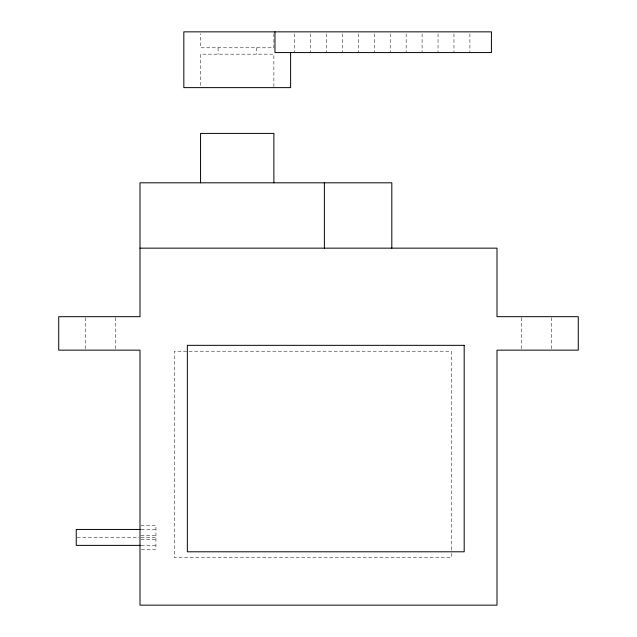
<?xml version="1.0" encoding="UTF-8"?>
<svg xmlns="http://www.w3.org/2000/svg" width="637" height="637" viewBox="0 0 637 637"><rect width="100%" height="100%" fill="white"/><g stroke="black" fill="none" stroke-linecap="round" stroke-linejoin="round"><path stroke-width="0.48" stroke-dasharray="3.19 2.39" d="M140.936 525.461L155.938 525.461L155.938 549.373L140.936 549.373M141.183 529.451L155.938 529.451M140.936 535.351L155.938 535.351M77.228 537.413L139.017 537.413M140.936 537.413L155.938 537.413M140.936 539.475L155.938 539.475M141.183 545.383L155.938 545.383M551.443 317.664L551.443 349.164M521.703 317.664L521.703 350.151M469.907 33.825L469.907 52.568M453.966 33.825L453.966 52.568M451.251 549.739L451.251 351.218L174.419 351.218L174.419 557.678L451.251 557.678L451.251 550.734M438.033 33.825L438.033 52.568M422.092 33.825L422.092 52.568M406.159 33.825L406.159 52.568M390.218 33.825L390.218 52.568M374.277 33.825L374.277 52.568M358.344 33.825L358.344 52.568M342.403 33.825L342.403 52.568M326.47 33.825L326.47 52.568M310.53 33.825L310.53 52.568M294.597 33.825L294.597 52.568M273.878 33.721L273.878 47.791L200.559 47.791L200.559 33.721M273.878 86.648L273.878 54.161L200.559 54.161L200.559 87.627M256.345 47.791L256.345 54.161M218.093 47.791L218.093 54.161M115.297 317.664L115.297 349.164M85.557 317.664L85.557 349.164"/><path stroke-width="0.96" d="M139.997 248.151L497.003 248.151L497.003 316.685L578.277 316.685L578.277 350.151L497.003 350.151L497.003 605.15L139.997 605.15L139.997 350.151L58.723 350.151L58.723 316.685L139.997 316.685L139.997 182.811L391.811 182.811L391.811 248.151M140.196 529.451L76.249 529.451L76.249 545.383L140.196 545.383M324.384 182.811L324.384 248.151M290.607 52.568L290.607 87.627L183.83 87.627L183.83 31.85L491.422 31.85L491.422 52.568L274.969 52.568L274.969 31.85M273.878 182.811L273.878 133.404L200.559 133.404L200.559 182.811M464.19 345.334L187.35 345.334L187.35 551.793L464.19 551.793L464.19 345.334"/></g></svg>
